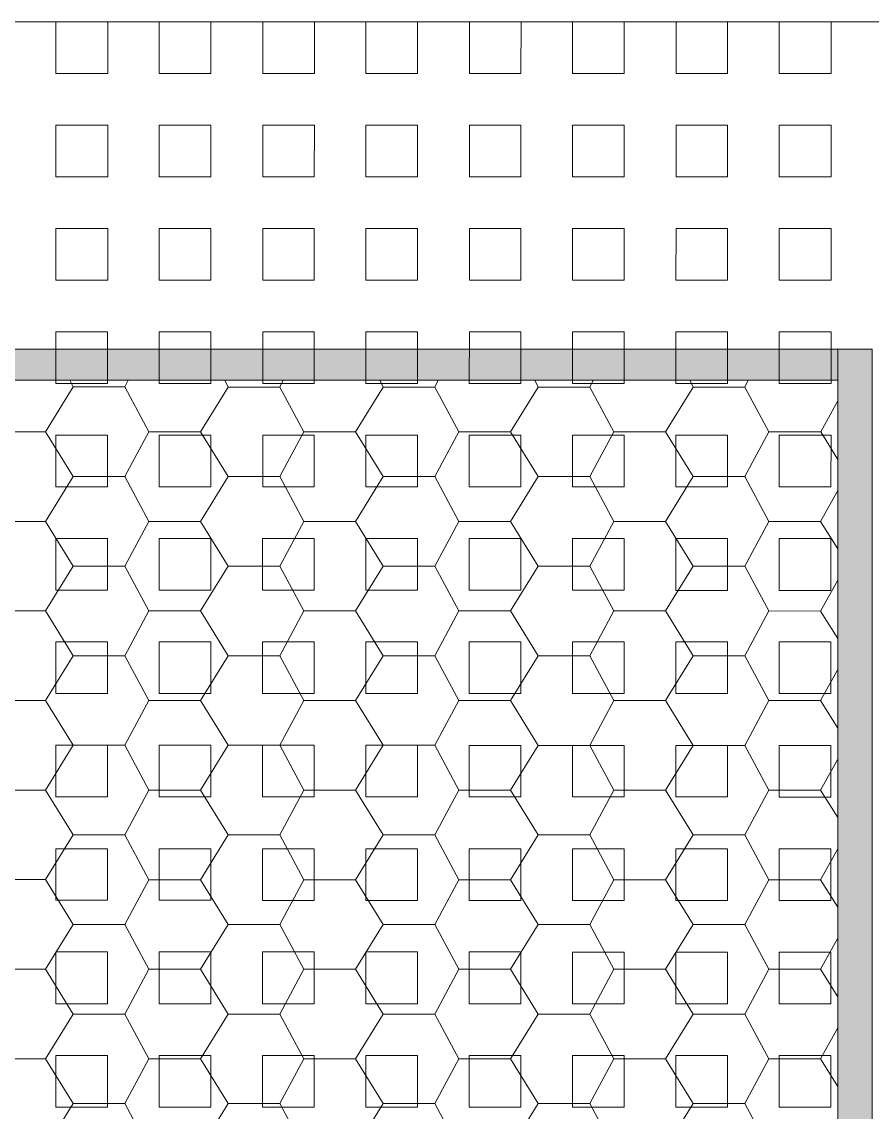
# Model space of a CAD drawing. Extents: x 3377 to 3790, y 1673 to 1846.
# Drawn here: x 3527.796 to 3528.841, y 1763.558 to 1764.897 of the extents above; entities that cross this region are included whole.
import ezdxf

# ---------------------------------------------------------------- set-up
doc = ezdxf.new("R2010")
doc.units = 0
doc.header["$LTSCALE"] = 2
doc.layers.add('PDF7_0', color=7, linetype='Continuous', true_color=0xc6c6c6)
doc.layers.add('PDF7_04-DETALHE', color=7, linetype='Continuous', true_color=0xc6c6c6)
doc.layers.add('PDF7_08-COTAS', color=7, linetype='Continuous')

msp = doc.modelspace()

# ---------------------------------------------------------------- linework, layer by layer
at = {"layer": 'PDF7_0', "color": 7, "lineweight": 0}
for points in [[(3528.7988, 1764.4953), (3528.7988, 1764.4573), (3526.7212, 1764.4574), (3526.7212, 1764.4955)], [(3528.7988, 1764.4953), (3528.8411, 1764.4953), (3528.841, 1762.3965), (3528.7987, 1762.3965)]]:
    msp.add_lwpolyline(points, close=True, dxfattribs=at)
msp.add_lwpolyline([(3528.7988, 1764.4953), (3528.7987, 1762.3965)], dxfattribs=at)
at = {"layer": 'PDF7_0', "lineweight": 0}
for points in [[(3527.7325, 1764.4489), (3527.7621, 1764.3939), (3527.8256, 1764.3938), (3527.8594, 1764.4489)], [(3527.8552, 1764.4573), (3527.8594, 1764.4489), (3527.9229, 1764.4489), (3527.9271, 1764.4573)], [(3527.9229, 1764.4489), (3527.9525, 1764.3938), (3528.016, 1764.3938), (3528.0498, 1764.4488)], [(3528.0456, 1764.4573), (3528.0498, 1764.4488), (3528.1133, 1764.4488), (3528.1175, 1764.4573)], [(3528.1133, 1764.4488), (3528.1429, 1764.3938), (3528.2064, 1764.3938), (3528.2403, 1764.4488)], [(3528.236, 1764.4573), (3528.2403, 1764.4488), (3528.3037, 1764.4488), (3528.308, 1764.4573)], [(3528.3037, 1764.4488), (3528.3333, 1764.3938), (3528.3968, 1764.3938), (3528.4307, 1764.4488)], [(3528.4264, 1764.4573), (3528.4307, 1764.4488), (3528.4942, 1764.4488), (3528.4984, 1764.4573)], [(3528.4942, 1764.4488), (3528.5238, 1764.3938), (3528.5872, 1764.3938), (3528.6211, 1764.4488)], [(3528.6169, 1764.4573), (3528.6211, 1764.4488), (3528.6846, 1764.4488), (3528.6888, 1764.4573)], [(3528.6846, 1764.4488), (3528.7142, 1764.3938), (3528.7777, 1764.3938), (3528.7988, 1764.3599)], [(3528.7777, 1764.3938), (3528.7988, 1764.4319)], [(3527.8256, 1764.3938), (3527.8594, 1764.3388), (3527.9229, 1764.3388), (3527.9525, 1764.3938)], [(3528.016, 1764.3938), (3528.0498, 1764.3388), (3528.1133, 1764.3388), (3528.1429, 1764.3938)], [(3528.2064, 1764.3938), (3528.2403, 1764.3388), (3528.3037, 1764.3388), (3528.3333, 1764.3938)], [(3528.3968, 1764.3938), (3528.4307, 1764.3388), (3528.4941, 1764.3388), (3528.5238, 1764.3938)], [(3528.5872, 1764.3938), (3528.6211, 1764.3388), (3528.6846, 1764.3388), (3528.7142, 1764.3938)], [(3527.7325, 1764.3388), (3527.7621, 1764.2838), (3527.8256, 1764.2838), (3527.8594, 1764.3388)], [(3527.9229, 1764.3388), (3527.9525, 1764.2838), (3528.016, 1764.2838), (3528.0498, 1764.3388)], [(3528.1133, 1764.3388), (3528.1429, 1764.2838), (3528.2064, 1764.2838), (3528.2403, 1764.3388)], [(3528.3037, 1764.3388), (3528.3333, 1764.2838), (3528.3968, 1764.2838), (3528.4307, 1764.3388)], [(3528.4941, 1764.3388), (3528.5238, 1764.2838), (3528.5872, 1764.2838), (3528.6211, 1764.3388)], [(3528.6846, 1764.3388), (3528.7142, 1764.2838), (3528.7776, 1764.2838), (3528.7988, 1764.2499)], [(3528.7776, 1764.2838), (3528.7988, 1764.3218)], [(3527.8256, 1764.2838), (3527.8594, 1764.2288), (3527.9229, 1764.2288), (3527.9525, 1764.2838)], [(3528.016, 1764.2838), (3528.0498, 1764.2288), (3528.1133, 1764.2288), (3528.1429, 1764.2838)], [(3528.2064, 1764.2838), (3528.2402, 1764.2288), (3528.3037, 1764.2288), (3528.3333, 1764.2838)], [(3528.3968, 1764.2838), (3528.4307, 1764.2288), (3528.4941, 1764.2288), (3528.5238, 1764.2838)], [(3528.5872, 1764.2838), (3528.6211, 1764.2288), (3528.6846, 1764.2288), (3528.7142, 1764.2838)], [(3527.7325, 1764.2288), (3527.7621, 1764.1738), (3527.8256, 1764.1738), (3527.8594, 1764.2288)], [(3527.9229, 1764.2288), (3527.9525, 1764.1738), (3528.016, 1764.1738), (3528.0498, 1764.2288)], [(3528.1133, 1764.2288), (3528.1429, 1764.1738), (3528.2064, 1764.1738), (3528.2402, 1764.2288)], [(3528.3037, 1764.2288), (3528.3333, 1764.1738), (3528.3968, 1764.1738), (3528.4307, 1764.2288)], [(3528.4941, 1764.2288), (3528.5238, 1764.1738), (3528.5872, 1764.1738), (3528.6211, 1764.2288)], [(3528.6846, 1764.2288), (3528.7142, 1764.1738), (3528.7776, 1764.1737), (3528.7988, 1764.1399)], [(3528.7776, 1764.1737), (3528.7988, 1764.2118)], [(3527.8256, 1764.1738), (3527.8594, 1764.1188), (3527.9229, 1764.1188), (3527.9525, 1764.1738)], [(3528.016, 1764.1738), (3528.0498, 1764.1188), (3528.1133, 1764.1188), (3528.1429, 1764.1738)], [(3528.2064, 1764.1738), (3528.2402, 1764.1188), (3528.3037, 1764.1188), (3528.3333, 1764.1738)], [(3528.3968, 1764.1738), (3528.4307, 1764.1188), (3528.4941, 1764.1188), (3528.5238, 1764.1738)], [(3528.5872, 1764.1738), (3528.6211, 1764.1187), (3528.6845, 1764.1187), (3528.7142, 1764.1738)], [(3527.7325, 1764.1188), (3527.7621, 1764.0638), (3527.8255, 1764.0638), (3527.8594, 1764.1188)], [(3527.9229, 1764.1188), (3527.9525, 1764.0638), (3528.016, 1764.0638), (3528.0498, 1764.1188)], [(3528.1133, 1764.1188), (3528.1429, 1764.0638), (3528.2064, 1764.0638), (3528.2402, 1764.1188)], [(3528.3037, 1764.1188), (3528.3333, 1764.0638), (3528.3968, 1764.0638), (3528.4307, 1764.1188)], [(3528.4941, 1764.1188), (3528.5237, 1764.0637), (3528.5872, 1764.0637), (3528.6211, 1764.1187)], [(3528.6845, 1764.1187), (3528.7142, 1764.0637), (3528.7776, 1764.0637), (3528.7988, 1764.0299)], [(3528.7776, 1764.0637), (3528.7988, 1764.1018)], [(3527.8255, 1764.0638), (3527.8594, 1764.0088), (3527.9229, 1764.0088), (3527.9525, 1764.0638)], [(3528.016, 1764.0638), (3528.0498, 1764.0088), (3528.1133, 1764.0088), (3528.1429, 1764.0638)], [(3528.2064, 1764.0638), (3528.2402, 1764.0088), (3528.3037, 1764.0088), (3528.3333, 1764.0638)], [(3528.3968, 1764.0638), (3528.4306, 1764.0087), (3528.4941, 1764.0087), (3528.5237, 1764.0637)], [(3528.5872, 1764.0637), (3528.6211, 1764.0087), (3528.6845, 1764.0087), (3528.7142, 1764.0637)], [(3527.7325, 1764.0088), (3527.7621, 1763.9538), (3527.8255, 1763.9538), (3527.8594, 1764.0088)], [(3527.9229, 1764.0088), (3527.9525, 1763.9538), (3528.016, 1763.9538), (3528.0498, 1764.0088)], [(3528.1133, 1764.0088), (3528.1429, 1763.9538), (3528.2064, 1763.9537), (3528.2402, 1764.0088)], [(3528.3037, 1764.0088), (3528.3333, 1763.9537), (3528.3968, 1763.9537), (3528.4306, 1764.0087)], [(3528.4941, 1764.0087), (3528.5237, 1763.9537), (3528.5872, 1763.9537), (3528.6211, 1764.0087)], [(3528.6845, 1764.0087), (3528.7142, 1763.9537), (3528.7776, 1763.9537), (3528.7988, 1763.9199)], [(3528.7776, 1763.9537), (3528.7988, 1763.9918)], [(3527.8255, 1763.9538), (3527.8594, 1763.8988), (3527.9229, 1763.8988), (3527.9525, 1763.9538)], [(3528.016, 1763.9538), (3528.0498, 1763.8987), (3528.1133, 1763.8987), (3528.1429, 1763.9538)], [(3528.2064, 1763.9537), (3528.2402, 1763.8987), (3528.3037, 1763.8987), (3528.3333, 1763.9537)], [(3528.3968, 1763.9537), (3528.4306, 1763.8987), (3528.4941, 1763.8987), (3528.5237, 1763.9537)], [(3528.5872, 1763.9537), (3528.6211, 1763.8987), (3528.6845, 1763.8987), (3528.7142, 1763.9537)], [(3527.7324, 1763.8988), (3527.7621, 1763.8438), (3527.8255, 1763.8438), (3527.8594, 1763.8988)], [(3527.9229, 1763.8988), (3527.9525, 1763.8437), (3528.016, 1763.8437), (3528.0498, 1763.8987)], [(3528.1133, 1763.8987), (3528.1429, 1763.8437), (3528.2064, 1763.8437), (3528.2402, 1763.8987)], [(3528.3037, 1763.8987), (3528.3333, 1763.8437), (3528.3968, 1763.8437), (3528.4306, 1763.8987)], [(3528.4941, 1763.8987), (3528.5237, 1763.8437), (3528.5872, 1763.8437), (3528.6211, 1763.8987)], [(3528.6845, 1763.8987), (3528.7141, 1763.8437), (3528.7776, 1763.8437), (3528.7988, 1763.8098)], [(3528.7776, 1763.8437), (3528.7988, 1763.8818)], [(3527.8255, 1763.8438), (3527.8594, 1763.7887), (3527.9229, 1763.7887), (3527.9525, 1763.8437)], [(3528.016, 1763.8437), (3528.0498, 1763.7887), (3528.1133, 1763.7887), (3528.1429, 1763.8437)], [(3528.2064, 1763.8437), (3528.2402, 1763.7887), (3528.3037, 1763.7887), (3528.3333, 1763.8437)], [(3528.3968, 1763.8437), (3528.4306, 1763.7887), (3528.4941, 1763.7887), (3528.5237, 1763.8437)], [(3528.5872, 1763.8437), (3528.6211, 1763.7887), (3528.6845, 1763.7887), (3528.7141, 1763.8437)], [(3527.7324, 1763.7888), (3527.7621, 1763.7337), (3527.8255, 1763.7337), (3527.8594, 1763.7887)], [(3527.9229, 1763.7887), (3527.9525, 1763.7337), (3528.0159, 1763.7337), (3528.0498, 1763.7887)], [(3528.1133, 1763.7887), (3528.1429, 1763.7337), (3528.2064, 1763.7337), (3528.2402, 1763.7887)], [(3528.3037, 1763.7887), (3528.3333, 1763.7337), (3528.3968, 1763.7337), (3528.4306, 1763.7887)], [(3528.4941, 1763.7887), (3528.5237, 1763.7337), (3528.5872, 1763.7337), (3528.6211, 1763.7887)], [(3528.6845, 1763.7887), (3528.7141, 1763.7337), (3528.7776, 1763.7337), (3528.7988, 1763.6998)], [(3528.7776, 1763.7337), (3528.7988, 1763.7718)], [(3527.8255, 1763.7337), (3527.8594, 1763.6787), (3527.9228, 1763.6787), (3527.9525, 1763.7337)], [(3528.0159, 1763.7337), (3528.0498, 1763.6787), (3528.1133, 1763.6787), (3528.1429, 1763.7337)], [(3528.2064, 1763.7337), (3528.2402, 1763.6787), (3528.3037, 1763.6787), (3528.3333, 1763.7337)], [(3528.3968, 1763.7337), (3528.4306, 1763.6787), (3528.4941, 1763.6787), (3528.5237, 1763.7337)], [(3528.5872, 1763.7337), (3528.621, 1763.6787), (3528.6845, 1763.6787), (3528.7141, 1763.7337)], [(3527.7324, 1763.6787), (3527.762, 1763.6237), (3527.8255, 1763.6237), (3527.8594, 1763.6787)], [(3527.9228, 1763.6787), (3527.9525, 1763.6237), (3528.0159, 1763.6237), (3528.0498, 1763.6787)], [(3528.1133, 1763.6787), (3528.1429, 1763.6237), (3528.2064, 1763.6237), (3528.2402, 1763.6787)], [(3528.3037, 1763.6787), (3528.3333, 1763.6237), (3528.3968, 1763.6237), (3528.4306, 1763.6787)], [(3528.4941, 1763.6787), (3528.5237, 1763.6237), (3528.5872, 1763.6237), (3528.621, 1763.6787)], [(3528.6845, 1763.6787), (3528.7141, 1763.6237), (3528.7776, 1763.6237), (3528.7988, 1763.5898)], [(3528.7776, 1763.6237), (3528.7988, 1763.6617)], [(3527.8255, 1763.6237), (3527.8594, 1763.5687), (3527.9228, 1763.5687), (3527.9525, 1763.6237)], [(3528.0159, 1763.6237), (3528.0498, 1763.5687), (3528.1133, 1763.5687), (3528.1429, 1763.6237)], [(3528.2064, 1763.6237), (3528.2402, 1763.5687), (3528.3037, 1763.5687), (3528.3333, 1763.6237)], [(3528.3968, 1763.6237), (3528.4306, 1763.5687), (3528.4941, 1763.5687), (3528.5237, 1763.6237)], [(3528.5872, 1763.6237), (3528.621, 1763.5687), (3528.6845, 1763.5687), (3528.7141, 1763.6237)], [(3527.7324, 1763.5687), (3527.762, 1763.5137), (3527.8255, 1763.5137), (3527.8594, 1763.5687)], [(3527.9228, 1763.5687), (3527.9525, 1763.5137), (3528.0159, 1763.5137), (3528.0498, 1763.5687)], [(3528.1133, 1763.5687), (3528.1429, 1763.5137), (3528.2063, 1763.5137), (3528.2402, 1763.5687)], [(3528.3037, 1763.5687), (3528.3333, 1763.5137), (3528.3968, 1763.5137), (3528.4306, 1763.5687)], [(3528.4941, 1763.5687), (3528.5237, 1763.5137), (3528.5872, 1763.5136), (3528.621, 1763.5687)], [(3528.6845, 1763.5687), (3528.7141, 1763.5136), (3528.7776, 1763.5136), (3528.7988, 1763.4798)]]:
    msp.add_lwpolyline(points, dxfattribs=at)
at = {"layer": 'PDF7_0', "color": 9, "true_color": 0xc1c1c1, "transparency": 33554559}
for points in [[(3528.7988, 1764.4953), (3526.7212, 1764.4955), (3528.7988, 1764.4573)], [(3526.7212, 1764.4955), (3528.7988, 1764.4573), (3526.7212, 1764.4574)], [(3528.7988, 1764.4953), (3528.841, 1762.3965), (3528.7987, 1762.3965)], [(3528.8411, 1764.4953), (3528.7988, 1764.4953), (3528.841, 1762.3965)]]:
    msp.add_solid(points, dxfattribs=at)
at = {"layer": 'PDF7_04-DETALHE', "lineweight": 0}
for points in [[(3529.5562, 1763.1962), (3527.432, 1763.1964), (3527.4321, 1764.8974), (3529.5563, 1764.8973), (3529.5561, 1762.3965)], [(3527.8383, 1764.8974), (3527.8383, 1764.8339), (3527.9018, 1764.8339), (3527.9018, 1764.8974)], [(3527.9652, 1764.8974), (3527.9652, 1764.8339), (3528.0287, 1764.8339), (3528.0287, 1764.8974)], [(3528.0922, 1764.8974), (3528.0922, 1764.8339), (3528.1557, 1764.8339), (3528.1557, 1764.8974)], [(3528.2191, 1764.8974), (3528.2191, 1764.8339), (3528.2826, 1764.8339), (3528.2826, 1764.8974)], [(3528.3461, 1764.8974), (3528.3461, 1764.8339), (3528.4095, 1764.8339), (3528.4096, 1764.8974)], [(3528.473, 1764.8974), (3528.473, 1764.8339), (3528.5365, 1764.8339), (3528.5365, 1764.8973)], [(3528.6, 1764.8973), (3528.6, 1764.8339), (3528.6634, 1764.8339), (3528.6634, 1764.8973)], [(3528.7269, 1764.8973), (3528.7269, 1764.8339), (3528.7904, 1764.8339), (3528.7904, 1764.8973)]]:
    msp.add_lwpolyline(points, dxfattribs=at)
for points in [[(3527.9018, 1764.7704), (3527.9018, 1764.707), (3527.8383, 1764.707), (3527.8383, 1764.7704)], [(3528.0287, 1764.7704), (3528.0287, 1764.707), (3527.9652, 1764.707), (3527.9652, 1764.7704)], [(3528.1557, 1764.7704), (3528.1556, 1764.707), (3528.0922, 1764.707), (3528.0922, 1764.7704)], [(3528.2826, 1764.7704), (3528.2826, 1764.7069), (3528.2191, 1764.707), (3528.2191, 1764.7704)], [(3528.4095, 1764.7704), (3528.4095, 1764.7069), (3528.3461, 1764.7069), (3528.3461, 1764.7704)], [(3528.5365, 1764.7704), (3528.5365, 1764.7069), (3528.473, 1764.7069), (3528.473, 1764.7704)], [(3528.6634, 1764.7704), (3528.6634, 1764.7069), (3528.6, 1764.7069), (3528.6, 1764.7704)], [(3528.7904, 1764.7704), (3528.7904, 1764.7069), (3528.7269, 1764.7069), (3528.7269, 1764.7704)], [(3527.9018, 1764.6435), (3527.9018, 1764.58), (3527.8383, 1764.58), (3527.8383, 1764.6435)], [(3528.0287, 1764.6435), (3528.0287, 1764.58), (3527.9652, 1764.58), (3527.9652, 1764.6435)], [(3528.1556, 1764.6435), (3528.1556, 1764.58), (3528.0922, 1764.58), (3528.0922, 1764.6435)], [(3528.2826, 1764.6435), (3528.2826, 1764.58), (3528.2191, 1764.58), (3528.2191, 1764.6435)], [(3528.4095, 1764.6435), (3528.4095, 1764.58), (3528.3461, 1764.58), (3528.3461, 1764.6435)], [(3528.5365, 1764.6435), (3528.5365, 1764.58), (3528.473, 1764.58), (3528.473, 1764.6435)], [(3528.6634, 1764.6435), (3528.6634, 1764.58), (3528.5999, 1764.58), (3528.6, 1764.6435)], [(3528.7904, 1764.6434), (3528.7904, 1764.58), (3528.7269, 1764.58), (3528.7269, 1764.6434)], [(3527.9017, 1764.5166), (3527.9017, 1764.4531), (3527.8383, 1764.4531), (3527.8383, 1764.5166)], [(3528.0287, 1764.5165), (3528.0287, 1764.4531), (3527.9652, 1764.4531), (3527.9652, 1764.5166)], [(3528.1556, 1764.5165), (3528.1556, 1764.4531), (3528.0922, 1764.4531), (3528.0922, 1764.5165)], [(3528.2826, 1764.5165), (3528.2826, 1764.4531), (3528.2191, 1764.4531), (3528.2191, 1764.5165)], [(3528.4095, 1764.5165), (3528.4095, 1764.453), (3528.346, 1764.4531), (3528.3461, 1764.5165)], [(3528.5365, 1764.5165), (3528.5365, 1764.453), (3528.473, 1764.453), (3528.473, 1764.5165)], [(3528.6634, 1764.5165), (3528.6634, 1764.453), (3528.5999, 1764.453), (3528.5999, 1764.5165)], [(3528.7904, 1764.5165), (3528.7904, 1764.453), (3528.7269, 1764.453), (3528.7269, 1764.5165)], [(3527.9017, 1764.3896), (3527.9017, 1764.3261), (3527.8383, 1764.3261), (3527.8383, 1764.3896)], [(3528.0287, 1764.3896), (3528.0287, 1764.3261), (3527.9652, 1764.3261), (3527.9652, 1764.3896)], [(3528.1556, 1764.3896), (3528.1556, 1764.3261), (3528.0922, 1764.3261), (3528.0922, 1764.3896)], [(3528.2826, 1764.3896), (3528.2826, 1764.3261), (3528.2191, 1764.3261), (3528.2191, 1764.3896)], [(3528.4095, 1764.3896), (3528.4095, 1764.3261), (3528.346, 1764.3261), (3528.346, 1764.3896)], [(3528.5365, 1764.3896), (3528.5365, 1764.3261), (3528.473, 1764.3261), (3528.473, 1764.3896)], [(3528.6634, 1764.3896), (3528.6634, 1764.3261), (3528.5999, 1764.3261), (3528.5999, 1764.3896)], [(3528.7904, 1764.3896), (3528.7903, 1764.3261), (3528.7269, 1764.3261), (3528.7269, 1764.3896)], [(3527.9017, 1764.2627), (3527.9017, 1764.1992), (3527.8383, 1764.1992), (3527.8383, 1764.2627)], [(3528.0287, 1764.2627), (3528.0287, 1764.1992), (3527.9652, 1764.1992), (3527.9652, 1764.2627)], [(3528.1556, 1764.2626), (3528.1556, 1764.1992), (3528.0921, 1764.1992), (3528.0921, 1764.2627)], [(3528.2826, 1764.2626), (3528.2826, 1764.1992), (3528.2191, 1764.1992), (3528.2191, 1764.2626)], [(3528.4095, 1764.2626), (3528.4095, 1764.1992), (3528.346, 1764.1992), (3528.346, 1764.2626)], [(3528.5365, 1764.2626), (3528.5364, 1764.1992), (3528.473, 1764.1992), (3528.473, 1764.2626)], [(3528.6634, 1764.2626), (3528.6634, 1764.1991), (3528.5999, 1764.1991), (3528.5999, 1764.2626)], [(3528.7903, 1764.2626), (3528.7903, 1764.1991), (3528.7269, 1764.1991), (3528.7269, 1764.2626)], [(3527.9017, 1764.1357), (3527.9017, 1764.0722), (3527.8382, 1764.0723), (3527.8382, 1764.1357)], [(3528.0287, 1764.1357), (3528.0287, 1764.0722), (3527.9652, 1764.0722), (3527.9652, 1764.1357)], [(3528.1556, 1764.1357), (3528.1556, 1764.0722), (3528.0921, 1764.0722), (3528.0921, 1764.1357)], [(3528.2826, 1764.1357), (3528.2826, 1764.0722), (3528.2191, 1764.0722), (3528.2191, 1764.1357)], [(3528.4095, 1764.1357), (3528.4095, 1764.0722), (3528.346, 1764.0722), (3528.346, 1764.1357)], [(3528.5364, 1764.1357), (3528.5364, 1764.0722), (3528.473, 1764.0722), (3528.473, 1764.1357)], [(3528.6634, 1764.1357), (3528.6634, 1764.0722), (3528.5999, 1764.0722), (3528.5999, 1764.1357)], [(3528.7903, 1764.1357), (3528.7903, 1764.0722), (3528.7269, 1764.0722), (3528.7269, 1764.1357)], [(3527.9017, 1764.0088), (3527.9017, 1763.9453), (3527.8382, 1763.9453), (3527.8382, 1764.0088)], [(3528.0287, 1764.0088), (3528.0287, 1763.9453), (3527.9652, 1763.9453), (3527.9652, 1764.0088)], [(3528.1556, 1764.0088), (3528.1556, 1763.9453), (3528.0921, 1763.9453), (3528.0921, 1764.0088)], [(3528.2825, 1764.0088), (3528.2825, 1763.9453), (3528.2191, 1763.9453), (3528.2191, 1764.0088)], [(3528.4095, 1764.0087), (3528.4095, 1763.9453), (3528.346, 1763.9453), (3528.346, 1764.0087)], [(3528.5364, 1764.0087), (3528.5364, 1763.9453), (3528.473, 1763.9453), (3528.473, 1764.0087)], [(3528.6634, 1764.0087), (3528.6634, 1763.9453), (3528.5999, 1763.9453), (3528.5999, 1764.0087)], [(3528.7903, 1764.0087), (3528.7903, 1763.9452), (3528.7268, 1763.9452), (3528.7269, 1764.0087)], [(3527.9017, 1763.8818), (3527.9017, 1763.8184), (3527.8382, 1763.8184), (3527.8382, 1763.8818)], [(3528.0286, 1763.8818), (3528.0286, 1763.8184), (3527.9652, 1763.8184), (3527.9652, 1763.8818)], [(3528.1556, 1763.8818), (3528.1556, 1763.8183), (3528.0921, 1763.8183), (3528.0921, 1763.8818)], [(3528.2825, 1763.8818), (3528.2825, 1763.8183), (3528.2191, 1763.8183), (3528.2191, 1763.8818)], [(3528.4095, 1763.8818), (3528.4095, 1763.8183), (3528.346, 1763.8183), (3528.346, 1763.8818)], [(3528.5364, 1763.8818), (3528.5364, 1763.8183), (3528.473, 1763.8183), (3528.473, 1763.8818)], [(3528.6634, 1763.8818), (3528.6634, 1763.8183), (3528.5999, 1763.8183), (3528.5999, 1763.8818)], [(3528.7903, 1763.8818), (3528.7903, 1763.8183), (3528.7268, 1763.8183), (3528.7268, 1763.8818)], [(3527.9017, 1763.7549), (3527.9017, 1763.6914), (3527.8382, 1763.6914), (3527.8382, 1763.7549)], [(3528.0286, 1763.7549), (3528.0286, 1763.6914), (3527.9652, 1763.6914), (3527.9652, 1763.7549)], [(3528.1556, 1763.7549), (3528.1556, 1763.6914), (3528.0921, 1763.6914), (3528.0921, 1763.7549)], [(3528.2825, 1763.7549), (3528.2825, 1763.6914), (3528.2191, 1763.6914), (3528.2191, 1763.7549)], [(3528.4095, 1763.7549), (3528.4095, 1763.6914), (3528.346, 1763.6914), (3528.346, 1763.7549)], [(3528.5364, 1763.7548), (3528.5364, 1763.6914), (3528.4729, 1763.6914), (3528.4729, 1763.7548)], [(3528.6634, 1763.7548), (3528.6634, 1763.6914), (3528.5999, 1763.6914), (3528.5999, 1763.7548)], [(3528.7903, 1763.7548), (3528.7903, 1763.6914), (3528.7268, 1763.6914), (3528.7268, 1763.7548)], [(3527.9017, 1763.6279), (3527.9017, 1763.5645), (3527.8382, 1763.5645), (3527.8382, 1763.6279)], [(3528.0286, 1763.6279), (3528.0286, 1763.5645), (3527.9652, 1763.5645), (3527.9652, 1763.6279)], [(3528.1556, 1763.6279), (3528.1556, 1763.5645), (3528.0921, 1763.5645), (3528.0921, 1763.6279)], [(3528.2825, 1763.6279), (3528.2825, 1763.5644), (3528.219, 1763.5644), (3528.219, 1763.6279)], [(3528.4095, 1763.6279), (3528.4095, 1763.5644), (3528.346, 1763.5644), (3528.346, 1763.6279)], [(3528.5364, 1763.6279), (3528.5364, 1763.5644), (3528.4729, 1763.5644), (3528.4729, 1763.6279)], [(3528.6634, 1763.6279), (3528.6634, 1763.5644), (3528.5999, 1763.5644), (3528.5999, 1763.6279)], [(3528.7903, 1763.6279), (3528.7903, 1763.5644), (3528.7268, 1763.5644), (3528.7268, 1763.6279)]]:
    msp.add_lwpolyline(points, close=True, dxfattribs=at)
at = {"layer": 'PDF7_08-COTAS', "lineweight": 0}
msp.add_lwpolyline([(3525.1047, 1764.4956), (3528.2572, 1764.4954)], dxfattribs=at)

doc.saveas('drawing.dxf')
